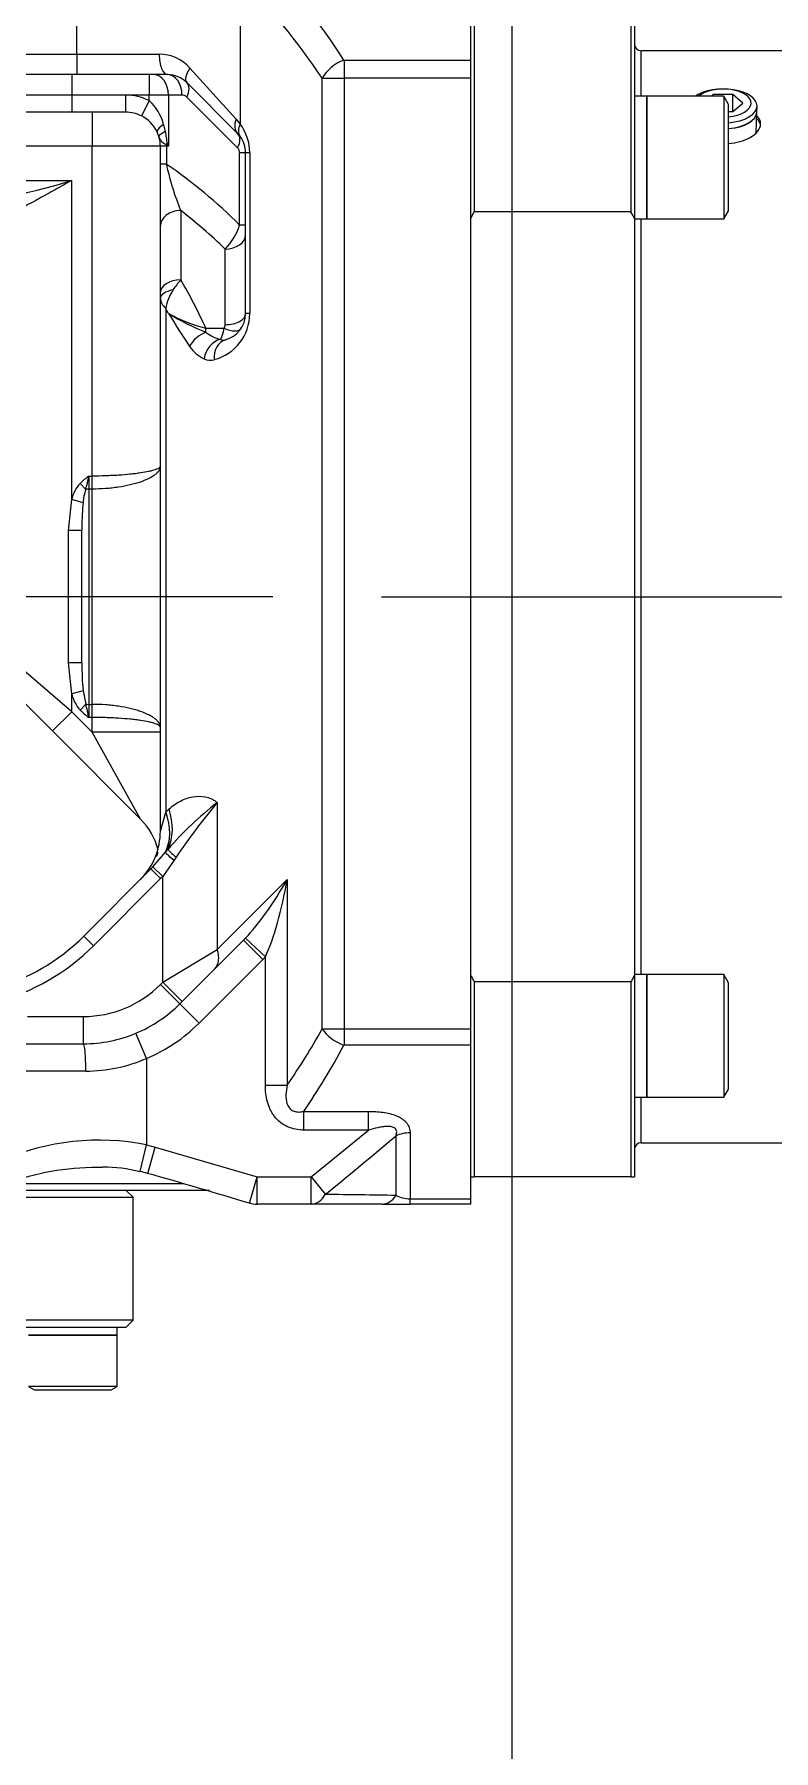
# Model space of a CAD drawing. Header units: millimetres. Extents: x 10462777 to 22643323, y 453826 to 1389191.
# Drawn here: x 11308416.8 to 11308526.9, y 583262.6 to 583518.1 of the extents above; entities that cross this region are included whole.
import ezdxf

# ---------------------------------------------------------------- set-up
doc = ezdxf.new("R2010")
doc.units = ezdxf.units.MM
doc.header["$LTSCALE"] = 200
doc.header["$MEASUREMENT"] = 0
doc.linetypes.add('CENTER2', pattern=[1.125, 0.75, -0.125, 0.125, -0.125])
doc.linetypes.add('PHANTOM', pattern=[2.5, 1.25, -0.25, 0.25, -0.25, 0.25, -0.25])
doc.layers.get('0').update_dxf_attribs({"linetype": 'CONTINUOUS'})
for name, color, linetype in [('$DDT_AUDIT_GENERATED_(276)', 7, 'CONTINUOUS'), ('2', 2, 'CONTINUOUS'), ('A290-7329-X511', 7, 'CONTINUOUS'), ('DV1_DEFAULT', 7, 'CONTINUOUS'), ('LIBRL_A6-BA-12X4', 7, 'CONTINUOUS'), ('LIBRL_A6-BA-8X35', 7, 'CONTINUOUS'), ('LIBRL_A97L-0001-', 7, 'CONTINUOUS')]:
    doc.layers.add(name, color=color, linetype=linetype)
doc.layers.add('LAYOUT', color=8, linetype='CONTINUOUS', lineweight=25)

# ---------------------------------------------------------------- blocks, each defined once
blk = doc.blocks.new('r710ic')
at = {"layer": 'LAYOUT', "color": 3}
blk.add_circle((272041.37, 104232.63), 2050.12, dxfattribs=at)
blk = doc.blocks.new('A$C7DA30AB0')
at = {"layer": '$DDT_AUDIT_GENERATED_(276)', "color": 7, "linetype": 'Continuous', "ltscale": 25.4}
for p, q in [((4797.89, 3112.35, 0), (4797.89, 3083.27, 0)), ((4821.26, 3083.27, 0), (4821.26, 3112.35, 0)), ((4821.77, 3112.35, 0), (4821.77, 3082.35, 0)), ((4851.74, 3107.27, 0), (4822.78, 3107.27, 0)), ((4822.78, 3100.51, 0), (4822.78, 3107.27, 0)), ((4797.38, 3082.35, 0), (4797.89, 3083.27, 0)), ((4821.26, 3083.27, 0), (4797.89, 3083.27, 0)), ((4821.77, 3082.35, 0), (4821.77, 2969.63, 0)), ((4822.78, 2969.75, 0), (4822.78, 3082.22, 0)), ((4821.77, 2969.63, 0), (4821.26, 2968.7, 0)), ((4821.77, 2969.63, 0), (4821.77, 2939.63, 0)), ((4797.89, 2968.7, 0), (4797.89, 2939.63, 0)), ((4797.89, 2968.7, 0), (4821.26, 2968.7, 0)), ((4821.26, 2939.63, 0), (4821.26, 2968.7, 0)), ((4822.78, 2944.71, 0), (4822.78, 2951.47, 0)), ((4822.78, 2944.71, 0), (4851.74, 2944.71, 0)), ((4797.38, 2939.63, 0), (4797.89, 2939.63, 0)), ((4821.26, 2939.63, 0), (4797.89, 2939.63, 0)), ((4821.26, 2939.63, 0), (4821.77, 2939.63, 0)), ((4539.83, 2936.58, 0), (4747.09, 2936.58, 0)), ((4747.09, 2936.58, 0), (4746.08, 2937.59, 0)), ((4747.09, 2918.29, 0), (4747.09, 2936.58, 0)), ((4747.09, 2918.29, 0), (4539.83, 2918.29, 0)), ((4746.08, 2917.27, 0), (4747.09, 2918.29, 0)), ((4543.36, 2917.27, 0), (4743.56, 2917.27, 0)), ((4744.73, 2917.27, 0), (4746.08, 2917.27, 0))]:
    blk.add_line(p, q, dxfattribs=at)
for centre, radius, start, end in [((4822.78, 3108.28, 0), 1.02, 180, 270), ((4628.61, 2976.78, 0), 220.12, 28.6585, 28.933), ((4990.54, 3075.19, 0), 220.12, 208.6585, 208.933), ((4822.78, 2943.69, 0), 1.02, 90, 180)]:
    blk.add_arc(centre, radius, start, end, dxfattribs=at)
blk.add_ellipse((4834.98, 3095.94, 0), major_axis=(5.59, 0), ratio=0.5, start_param=0, end_param=0.467624, dxfattribs=at)
blk.add_open_spline([(4835.8, 3093.45, 0), (4836.97, 3093.55, 0), (4838.09, 3093.86, 0), (4839.96, 3094.87, 0), (4840.56, 3095.64, 0), (4840.57, 3096.79, 0), (4840.38, 3097.18, 0), (4840.03, 3097.53, 0)], degree=3, knots=[0.523596, 0.523596, 0.523596, 0.523596, 0.625, 0.625, 0.75, 0.75, 0.8198649, 0.8198649, 0.8198649, 0.8198649], dxfattribs=at)
at = {"layer": 'A290-7329-X511', "color": 7, "linetype": 'Continuous', "ltscale": 25.4}
for p, q in [((4738.7, 3106.76, 0), (4738.7, 3127.81, 0)), ((4797.38, 3105.88, 0), (4797.38, 3123.26, 0)), ((4763.04, 3118.16, 0), (4763.04, 3096.35, 0)), ((4663.98, 3106.76, 0), (4738.7, 3106.76, 0)), ((4738.7, 3106.76, 0), (4738.7, 3103.71, 0)), ((4738.7, 3106.76, 0), (4750.99, 3106.76, 0)), ((4755.56, 3104.68, 0), (4762.45, 3097.1, 0)), ((4778.51, 3105.88, 0), (4797.38, 3105.88, 0)), ((4778.51, 3105.88, 0), (4778.51, 3103.17, 0)), ((4797.38, 3103.17, 0), (4797.38, 3105.88, 0)), ((4738.7, 3103.71, 0), (4663.98, 3103.71, 0)), ((4737.95, 3103.71, 0), (4737.95, 3100.66, 0)), ((4752.22, 3103.71, 0), (4738.7, 3103.71, 0)), ((4749.47, 3103.71, 0), (4749.47, 3100.66, 0)), ((4762.67, 3094.94, 0), (4755.09, 3102.52, 0)), ((4775.26, 3103.17, 0), (4778.51, 3103.17, 0)), ((4775.26, 2961.64, 0), (4775.26, 3103.17, 0)), ((4778.51, 3103.17, 0), (4778.51, 2961.64, 0)), ((4797.38, 3103.17, 0), (4778.51, 3103.17, 0)), ((4797.38, 2961.64, 0), (4797.38, 3103.17, 0)), ((4737.95, 3100.66, 0), (4719.69, 3100.66, 0)), ((4737.95, 3100.66, 0), (4737.95, 3098.12, 0)), ((4745.97, 3100.66, 0), (4737.95, 3100.66, 0)), ((4745.97, 3100.66, 0), (4745.97, 3098.12, 0)), ((4749.47, 3100.66, 0), (4745.97, 3100.66, 0)), ((4749.47, 3099.83, 0), (4748.33, 3097.57, 0)), ((4752.35, 3100.66, 0), (4749.47, 3100.66, 0)), ((4749.47, 3099.83, 0), (4749.47, 3100.66, 0)), ((4752.35, 3100.66, 0), (4752.35, 3093.04, 0)), ((4754.37, 3100.66, 0), (4752.35, 3100.66, 0)), ((4762.67, 3092.79, 0), (4755.09, 3100.37, 0)), ((4737.95, 3098.12, 0), (4720.83, 3098.12, 0)), ((4745.97, 3098.12, 0), (4737.95, 3098.12, 0)), ((4741, 3098.12, 0), (4741, 3093.04, 0)), ((4762.45, 3097.1, 0), (4763.04, 3096.35, 0)), ((4750.94, 3094.5, 0), (4750.69, 3095.18, 0)), ((4751.64, 3096.24, 0), (4751.88, 3095.23, 0)), ((4763.04, 3094.51, 0), (4762.67, 3094.94, 0)), ((4741, 3093.04, 0), (4707.81, 3093.04, 0)), ((4741, 3043.95, 0), (4741, 3093.04, 0)), ((4751.16, 3093.04, 0), (4741, 3093.04, 0)), ((4751.16, 3090.39, 0), (4751.16, 3093.04, 0)), ((4752.05, 3093.04, 0), (4751.16, 3093.04, 0)), ((4752.05, 3093.04, 0), (4752.05, 3090.39, 0)), ((4752.35, 3093.04, 0), (4752.05, 3093.04, 0)), ((4763.86, 3092.07, 0), (4762.96, 3092.07, 0)), ((4762.96, 3081.3, 0), (4762.96, 3092.07, 0)), ((4764.47, 3092.07, 0), (4763.86, 3092.07, 0)), ((4763.86, 3068.15, 0), (4763.86, 3092.07, 0)), ((4764.47, 3092.07, 0), (4764.47, 3068.15, 0)), ((4751.16, 3081.11, 0), (4751.16, 3090.39, 0)), ((4752.05, 3090.39, 0), (4751.16, 3090.39, 0)), ((4694.95, 3087.96, 0), (4737.95, 3087.96, 0)), ((4737.95, 3040.45, 0), (4737.95, 3087.96, 0)), ((4754.2, 3083.47, 0), (4754.2, 3073.14, 0)), ((4763.86, 3081.3, 0), (4762.96, 3081.3, 0)), ((4751.16, 3071.21, 0), (4751.16, 3081.11, 0)), ((4760.81, 3066.49, 0), (4760.81, 3077.74, 0)), ((4751.16, 3070.36, 0), (4751.16, 3071.21, 0)), ((4751.16, 2991.08, 0), (4751.16, 3070.36, 0)), ((4751.97, 3068.87, 0), (4751.97, 2993.94, 0)), ((4757.93, 3065.35, 0), (4757.93, 3065.96, 0)), ((4757.93, 3065.96, 0), (4760.65, 3065.96, 0)), ((4764.47, 3068.15, 0), (4763.86, 3068.15, 0)), ((4740.49, 3043.95, 0), (4741, 3043.95, 0)), ((4740.49, 3043.95, 0), (4740.49, 3042.01, 0)), ((4741, 3042.01, 0), (4741, 3043.95, 0)), ((4737.47, 3035.84, 0), (4737.95, 3040.45, 0)), ((4739.64, 3039.97, 0), (4737.95, 3040.45, 0)), ((4740.06, 3041.97, 0), (4739.21, 3042.85, 0)), ((4741, 3042.01, 0), (4740.49, 3042.01, 0)), ((4740.49, 3042.01, 0), (4740.49, 3009.96, 0)), ((4741, 3009.96, 0), (4741, 3042.01, 0)), ((4739.47, 3035.84, 0), (4737.47, 3035.84, 0)), ((4737.47, 3016.14, 0), (4737.47, 3035.84, 0)), ((4739.47, 3016.14, 0), (4739.47, 3035.84, 0)), ((4737.95, 3008.87, 0), (4708.99, 3033.77, 0)), ((4735.07, 3006, 0), (4710.18, 3030.89, 0)), ((4737.95, 3011.52, 0), (4737.47, 3016.14, 0)), ((4739.47, 3016.14, 0), (4737.47, 3016.14, 0)), ((4739.64, 3012, 0), (4737.95, 3011.52, 0)), ((4737.95, 3008.87, 0), (4737.95, 3011.52, 0)), ((4740.06, 3010.01, 0), (4739.21, 3009.12, 0)), ((4739.64, 3012, 0), (4740.06, 3010.01, 0)), ((4740.49, 3009.96, 0), (4741, 3009.96, 0)), ((4740.49, 3009.96, 0), (4740.49, 3008.02, 0)), ((4741, 3008.02, 0), (4741, 3009.96, 0)), ((4735.07, 3006, 0), (4737.95, 3008.87, 0)), ((4737.95, 3008.87, 0), (4741, 3005.83, 0)), ((4741, 3008.02, 0), (4740.49, 3008.02, 0)), ((4741, 3005.83, 0), (4741, 3008.02, 0)), ((4748.18, 2992.89, 0), (4735.07, 3006, 0)), ((4751.16, 3005.83, 0), (4741, 3005.83, 0)), ((4748.18, 2992.89, 0), (4741, 3005.83, 0)), ((4759.62, 2995.34, 0), (4759.62, 2973.46, 0)), ((4751.16, 2991.08, 0), (4751.97, 2993.94, 0)), ((4751.97, 2993.94, 0), (4752.45, 2994.39, 0)), ((4751.97, 2993.94, 0), (4751.97, 2993.94, 0)), ((4750.04, 2985.76, 0), (4751.91, 2987.94, 0)), ((4751.91, 2987.94, 0), (4751.92, 2987.95, 0)), ((4751.92, 2987.95, 0), (4752.3, 2988.42, 0)), ((4753.5, 2987.22, 0), (4753.19, 2986.75, 0)), ((4739.76, 2975.48, 0), (4749.76, 2985.48, 0)), ((4749.76, 2985.48, 0), (4750.04, 2985.76, 0)), ((4751.2, 2984.04, 0), (4749.76, 2985.48, 0)), ((4751.51, 2984.36, 0), (4750.04, 2985.76, 0)), ((4751.51, 2984.36, 0), (4751.2, 2984.04, 0)), ((4753.19, 2986.75, 0), (4751.51, 2984.36, 0)), ((4751.51, 2968.59, 0), (4751.51, 2984.36, 0)), ((4753.19, 2986.75, 0), (4753.19, 2986.75, 0)), ((4751.2, 2984.04, 0), (4741.2, 2974.04, 0)), ((4759.62, 2973.46, 0), (4770.04, 2983.88, 0)), ((4770.04, 2983.88, 0), (4770.04, 2953.27, 0)), ((4741.2, 2974.04, 0), (4739.76, 2975.48, 0)), ((4754.06, 2965.39, 0), (4763.55, 2974.88, 0)), ((4766.42, 2972, 0), (4763.55, 2974.88, 0)), ((4766.8, 2972.39, 0), (4763.84, 2975.17, 0)), ((4751.51, 2968.59, 0), (4759.62, 2973.46, 0)), ((4766.42, 2972, 0), (4756.93, 2962.52, 0)), ((4766.8, 2953.27, 0), (4766.8, 2972.39, 0)), ((4751.19, 2968.26, 0), (4751.51, 2968.59, 0)), ((4754.06, 2965.39, 0), (4751.19, 2968.26, 0)), ((4754.38, 2965.71, 0), (4751.51, 2968.59, 0)), ((4754.06, 2965.39, 0), (4756.93, 2962.52, 0)), ((4731.39, 2963.5, 0), (4739.69, 2963.5, 0)), ((4739.69, 2959.44, 0), (4739.69, 2963.5, 0)), ((4775.26, 2961.64, 0), (4778.51, 2961.64, 0)), ((4778.51, 2961.64, 0), (4778.51, 2959.21, 0)), ((4778.51, 2961.64, 0), (4797.38, 2961.64, 0)), ((4797.38, 2959.21, 0), (4797.38, 2961.64, 0)), ((4717.61, 2959.44, 0), (4739.69, 2959.44, 0)), ((4749.09, 2957.26, 0), (4747.52, 2961.01, 0)), ((4797.38, 2959.21, 0), (4778.51, 2959.21, 0)), ((4797.38, 2936.37, 0), (4797.38, 2959.21, 0)), ((4749.09, 2957.26, 0), (4749.09, 2944.39, 0)), ((4740.05, 2955.37, 0), (4713.52, 2955.37, 0)), ((4766.8, 2953.27, 0), (4770.04, 2953.27, 0)), ((4772.52, 2946.59, 0), (4772.52, 2949.38, 0)), ((4772.52, 2949.38, 0), (4782.18, 2949.38, 0)), ((4782.18, 2946.59, 0), (4782.18, 2949.38, 0)), ((4782.18, 2946.59, 0), (4772.52, 2946.59, 0)), ((4773.64, 2939.63, 0), (4782.18, 2946.59, 0)), ((4788.35, 2946.18, 0), (4788.35, 2936.37, 0)), ((4748.16, 2940.43, 0), (4749.09, 2944.39, 0)), ((4749.09, 2944.39, 0), (4750.38, 2944.05, 0)), ((4749.27, 2940.15, 0), (4750.38, 2944.05, 0)), ((4750.38, 2944.05, 0), (4765.58, 2939.63, 0)), ((4786.26, 2936.86, 0), (4786.26, 2945.76, 0)), ((4728.3, 2938.65, 0), (4754.59, 2938.65, 0)), ((4764.43, 2935.73, 0), (4765.58, 2939.63, 0)), ((4765.58, 2935.56, 0), (4765.58, 2939.63, 0)), ((4765.58, 2939.63, 0), (4773.64, 2939.63, 0)), ((4773.64, 2935.56, 0), (4773.64, 2939.63, 0)), ((4773.64, 2939.63, 0), (4775.73, 2937.01, 0)), ((4758.49, 2937.59, 0), (4725.31, 2937.59, 0)), ((4788.35, 2935.56, 0), (4788.35, 2936.37, 0)), ((4788.35, 2936.37, 0), (4797.38, 2936.37, 0)), ((4797.38, 2935.56, 0), (4797.38, 2936.37, 0)), ((4773.64, 2935.56, 0), (4765.58, 2935.56, 0)), ((4784.17, 2935.56, 0), (4773.64, 2935.56, 0)), ((4784.17, 2935.56, 0), (4788.35, 2935.56, 0)), ((4797.38, 2935.56, 0), (4788.35, 2935.56, 0))]:
    blk.add_line(p, q, dxfattribs=at)
for centre, radius, start, end in [((4750.94, 3100.59, 0), 6.17, 41.489, 89.5197), ((4752.22, 3099.65, 0), 4.06, 45, 90), ((4745.99, 3092.92, 0), 7.74, 63.2392, 90.0905), ((4744.8, 3094.56, 0), 7.05, 13.7711, 48.4071), ((4754.37, 3099.65, 0), 1.02, 45, 90), ((4745.99, 3092.9, 0), 5.22, 63.3848, 90.1872), ((4746.07, 3092.98, 0), 5.11, 25.3759, 63.7505), ((4752.45, 3094.83, 0), 1.54, 192.4449, 254.7782), ((4746.08, 3093.04, 0), 5.08, 0, 16.6477), ((4757.36, 3092.07, 0), 7.11, 0, 36.9665), ((4759.79, 3092.07, 0), 4.06, 0, 36.9665), ((4737.81, 3078.69, 0), 20.42, 44.6378, 45.8385), ((4731.74, 3084.7, 0), 22.23, 22.0529, 23.3158), ((4761.95, 3092.07, 0), 1.02, 0, 45), ((4788.57, 3097.97, 0), 37.3, 191.7117, 202.8686), ((4707.64, 3025.99, 0), 78.23, 44.9973, 55.4152), ((4709.96, 3177.44, 0), 93.76, 273.8494, 287.3697), ((4753.96, 3084.32, 0), 9.5, 316.1728, 341.4973), ((4758.86, 3067.85, 0), 6.96, 146.7464, 171.5392), ((4762.6, 3065.33, 0), 11.47, 137.0843, 146.517), ((4770.51, 3097.14, 0), 34.18, 237.9943, 248.4107), ((4858.48, 3132, 0), 123.82, 211.041, 213.7241), ((4763.19, 3087.37, 0), 22.05, 240.663, 256.1883), ((4757.36, 3068.15, 0), 7.11, 284.8751, 0), ((4759.86, 3066.49, 0), 0.948, 326.2031, 359.9191), ((4759.79, 3068.15, 0), 4.06, 284.8751, 0), ((4760.57, 3065.21, 0), 1.02, 243.2987, 285.0305), ((4758.61, 3063.43, 0), 2.23, 245.3391, 284.8564), ((4752.55, 3028.7, 0), 19.45, 128.3509, 133.3341), ((4672.4, 3057.52, 0), 69.43, 347.0527, 348.73), ((4743.06, 3039.29, 0), 5.24, 137.2869, 167.2658), ((4747.09, 3039.44, 0), 7.47, 160.2568, 175.9231), ((4779.75, 3036.26, 0), 40.28, 177.1327, 180.6023), ((4779.75, 3036.26, 0), 40.28, 174.71, 177.1327), ((4779.75, 3015.71, 0), 40.28, 179.3976, 185.29), ((4743.15, 3012.73, 0), 5.34, 193.0272, 222.4201), ((4672.4, 2994.45, 0), 69.43, 11.27, 12.9473), ((4752.55, 3023.27, 0), 19.45, 226.6659, 231.6491), ((4793.38, 2952.28, 0), 54.71, 128.0961, 138.6615), ((4839.01, 2929.02, 0), 103.44, 140.1249, 145.7591), ((4741, 2985.71, 0), 10.16, 14.5535, 45), ((4741, 2991.08, 0), 10.16, 315, 0), ((4737.45, 2991.04, 0), 13.71, 344.2437, 347.2626), ((4718.21, 2997.03, 0), 30.48, 285.1002, 315), ((4718.21, 2997.03, 0), 32.51, 285.1002, 315), ((4739.69, 2979.76, 0), 16.26, 270, 315), ((4739.69, 2979.76, 0), 20.32, 292.6588, 315), ((4739.69, 2979.76, 0), 24.38, 292.6588, 315), ((4739.69, 2979.76, 0), 20.32, 270, 292.6588), ((4740.04, 2978.03, 0), 22.66, 270.0228, 293.5175), ((4742.02, 2908.89, 0), 36.2, 78.7449, 113.5469), ((4433.65, 3359.39, 0), 543.53, 309.0033, 310.4464), ((4741.69, 2901.99, 0), 39.03, 89.9257, 110.0778), ((4741.69, 2901.99, 0), 39.03, 88.7398, 89.9257), ((4742.98, 2920.89, 0), 20.16, 75.1159, 91.1809), ((4747.21, 2934.83, 0), 5.67, 68.8832, 80.3643), ((4589.96, 2369.41, 0), 592.54, 72.87781, 74.40427), ((4765.58, 2939.63, 0), 4.06, 253.4618, 270), ((4687.58, -3549, 0), 6486.61, 89.128313, 89.221323), ((4788.34, 2941.01, 0), 4.64, 243.3114, 270.095)]:
    blk.add_arc(centre, radius, start, end, dxfattribs=at)
for centre, major_axis, ratio, start_param, end_param in [((4713.43, 3025.99, 0), (0, 119.89), 0.72801, 5.441729, 5.632667), ((4710.18, 3025.99, 0), (0, 115.82), 0.753554, 5.441729, 5.632667), ((4752.22, 3106.76, 0), (0, 3.05), 0.403188, 1.570796, 3.141593), ((4757.25, 3104.68, 0), (2.16, 2.16), 0.425022, 1.972686, 3.141593), ((4778.51, 3103.17, 0), (-3.37, -2.27), 0.595513, 4.330967, 5.436429), ((4750.19, 3100.66, 0), (0, 3.05), 0.707107, 4.712389, 6.283185), ((4752.22, 3100.66, 0), (0, 3.05), 0.707107, 4.712389, 6.283185), ((4752.93, 3100.37, 0), (2.16, 2.16), 0.57735, 5.235988, 6.283185), ((4764.82, 3097.1, 0), (2.16, 2.16), 0.660167, 2.154286, 3.141593), ((4752.99, 3096.24, 0), (2.31, 1.07), 0.255601, 2.075688, 3.141593), ((4753.38, 3095.23, 0), (2.43, 0.73), 0.205493, 2.172895, 3.141593), ((4760.51, 3092.79, 0), (2.16, 2.16), 0.57735, 5.235988, 6.283185), ((4765.48, 3096.35, 0), (2.44, 1.83), 0.623749, 2.262823, 3.141593), ((4753.84, 3093.49, 0), (-2.08, -1.46), 0.450571, 5.284191, 5.371287), ((4748.46, 3093.04, 0), (0, 5.08), 0.707107, 4.712389, 4.771753), ((4754.2, 3081.11, 0), (3.05, 0), 0.775044, 1.570796, 3.141593), ((4704.77, 3025.99, 0), (78.23, 0), 0.948052, 0.772278, 0.886785), ((4760.81, 3079.87, 0), (3.05, 0), 0.697769, 4.712389, 6.283185), ((4754.2, 3071.21, 0), (-3.05, 0), 0.635804, 4.712389, 6.283185), ((4754.2, 3070.36, 0), (-3.05, 0), 0.46224, 5.105034, 6.283185), ((4713.43, 3025.99, 0), (0, 74.17), 0.712263, 5.281592, 5.401439), ((4710.18, 3025.99, 0), (0, 70.1), 0.753554, 5.357703, 5.370608), ((4759.79, 3068.15, 0), (0, -4.06), 0.25, 0.322783, 1.001593), ((4760.65, 3067.6, 0), (2.57, -1.64), 0.474441, 5.007116, 6.283185), ((4760.81, 3068.15, 0), (-3.05, 0), 0.546053, 1.570796, 3.141593), ((4757.93, 3063.25, 0), (-2.48, -1.77), 0.611106, 4.300305, 5.419409), ((4760.11, 3061.41, 0), (-1.24, -2.79), 0.771581, 3.663634, 5.042351), ((4761.81, 3068.15, 0), (-5.36, 0), 0.758311, 0.759346, 1.248013), ((4761.62, 3061.28, 0), (0.78, -2.95), 0.788624, 3.141593, 4.505905), ((4759.38, 3068.15, 0), (0, -7.11), 0.753554, 5.471735, 5.960402), ((4740.49, 3041.53, 0), (-1.02, 0), 0.477966, 4.712389, 5.145434), ((4740.49, 3010.45, 0), (-1.02, 0), 0.477966, 1.137752, 1.570796), ((4743.85, 2993.94, 0), (7.18, -7.18), 0.684962, 0.211501, 0.970235), ((4743.86, 2993.94, 0), (7.18, -7.19), 0.684622, 0.21251, 0.971353), ((4744.34, 2994.39, 0), (6.71, -7.63), 0.705678, 0.286611, 1.014814), ((4753.52, 2986.75, 0), (-1.61, 1.24), 0.101445, 0.154355, 1.43953), ((4753.53, 2986.75, 0), (-1.61, 1.24), 0.101723, 0.155158, 1.439294), ((4753.89, 2987.22, 0), (-1.59, 1.26), 0.122747, 0.203227, 1.416798), ((4766.8, 2983.88, 0), (-6.53, -10.8), 0.222058, 0.779247, 1.704271), ((4766.8, 2983.88, 0), (2.57, 14.37), 0.21907, 3.826548, 4.751573), ((4760.67, 2977.75, 0), (6.43, 6.43), 0.446723, 4.712389, 4.758066), ((4756.38, 2973.46, 0), (2.87, -2.87), 0.684276, 0, 0.970702), ((4760.67, 2977.75, 0), (8.4, 8.4), 0.684276, 4.712389, 4.758066), ((4710.18, 3025.99, 0), (0, -107.7), 0.753554, 0.829507, 0.930446), ((4778.51, 2961.64, 0), (-3.54, 1.99), 0.544804, 0.800456, 1.867646), ((4739.69, 2955.37, 0), (0, -4.06), 0.088902, 1.570796, 3.141593), ((4713.43, 3025.99, 0), (0, -111.76), 0.726152, 0.815503, 0.930446), ((4788.35, 2943.27, 0), (-4.06, 0), 0.714125, 4.712389, 5.252808), ((4773.64, 2939.63, 0), (0, 4.06), 0.671769, 3.141593, 4.014005), ((4784.17, 2939.63, 0), (0, 4.06), 0.701964, 3.141593, 3.964223)]:
    blk.add_ellipse(centre, major_axis=major_axis, ratio=ratio, start_param=start_param, end_param=end_param, dxfattribs=at)
for points, knots in [([(4751.88, 3095.23, 0), (4751.93, 3094.94, 0), (4751.97, 3094.65, 0), (4752.04, 3094.21, 0), (4752.06, 3094.07, 0), (4752.09, 3093.85, 0), (4752.1, 3093.78, 0), (4752.12, 3093.67, 0), (4752.12, 3093.64, 0), (4752.14, 3093.56, 0), (4752.14, 3093.53, 0), (4752.16, 3093.49, 0)], [0, 0, 0, 0, 0.5, 0.5, 0.75, 0.75, 0.875, 0.875, 0.9375, 0.9375, 1, 1, 1, 1]), ([(4737.95, 3087.96, 0), (4737.74, 3087.85, 0), (4737.54, 3087.73, 0), (4737.13, 3087.5, 0), (4736.92, 3087.38, 0), (4736.31, 3087.04, 0), (4735.9, 3086.81, 0), (4734.68, 3086.12, 0), (4733.87, 3085.67, 0), (4732.25, 3084.78, 0), (4731.43, 3084.35, 0), (4730.21, 3083.71, 0), (4729.81, 3083.5, 0), (4729, 3083.1, 0), (4728.59, 3082.9, 0), (4727.39, 3082.32, 0), (4726.59, 3081.95, 0), (4725.01, 3081.28, 0), (4724.22, 3080.98, 0), (4723.05, 3080.59, 0), (4722.65, 3080.46, 0), (4721.88, 3080.25, 0), (4721.5, 3080.16, 0), (4720.37, 3079.93, 0), (4719.64, 3079.83, 0), (4718.92, 3079.83, 0)], [0, 0, 0, 0, 0.03125, 0.03125, 0.0625, 0.0625, 0.125, 0.125, 0.25, 0.25, 0.375, 0.375, 0.4375, 0.4375, 0.5, 0.5, 0.625, 0.625, 0.75, 0.75, 0.8125, 0.8125, 0.875, 0.875, 1, 1, 1, 1]), ([(4751.16, 3070.36, 0), (4751.16, 3070.25, 0), (4751.18, 3070.14, 0), (4751.25, 3069.9, 0), (4751.3, 3069.78, 0), (4751.51, 3069.4, 0), (4751.72, 3069.13, 0), (4751.97, 3068.87, 0)], [0, 0, 0, 0, 0.25, 0.25, 0.5, 0.5, 1, 1, 1, 1]), ([(4751.16, 3045.44, 0), (4751.16, 3045.42, 0), (4751.15, 3045.4, 0), (4751.14, 3045.35, 0), (4751.12, 3045.33, 0), (4751.08, 3045.26, 0), (4751.03, 3045.21, 0), (4750.9, 3045.12, 0), (4750.82, 3045.07, 0), (4750.62, 3044.98, 0), (4750.4, 3044.89, 0), (4750.12, 3044.8, 0), (4749.81, 3044.72, 0), (4749.64, 3044.67, 0), (4749.08, 3044.55, 0), (4748.66, 3044.48, 0), (4747.96, 3044.37, 0), (4747.72, 3044.34, 0), (4747.2, 3044.27, 0), (4746.93, 3044.24, 0), (4746.1, 3044.16, 0), (4745.52, 3044.11, 0), (4744.59, 3044.05, 0), (4744.28, 3044.04, 0), (4743.64, 3044.01, 0), (4743.31, 3043.99, 0), (4742.33, 3043.96, 0), (4741.67, 3043.95, 0), (4741, 3043.95, 0)], [0, 0, 0, 0, 0.03125, 0.03125, 0.0625, 0.0625, 0.125, 0.125, 0.1875, 0.1875, 0.25, 0.3125, 0.3125, 0.375, 0.375, 0.5, 0.5, 0.5625, 0.5625, 0.625, 0.625, 0.75, 0.75, 0.8125, 0.8125, 0.875, 0.875, 1, 1, 1, 1]), ([(4751.16, 3045.44, 0), (4751.16, 3045.39, 0), (4751.15, 3045.34, 0), (4751.14, 3045.23, 0), (4751.12, 3045.18, 0), (4751.08, 3045.02, 0), (4751.03, 3044.91, 0), (4750.9, 3044.7, 0), (4750.82, 3044.59, 0), (4750.62, 3044.38, 0), (4750.4, 3044.18, 0), (4750.12, 3043.98, 0), (4749.81, 3043.78, 0), (4749.64, 3043.68, 0), (4749.08, 3043.4, 0), (4748.66, 3043.23, 0), (4747.96, 3042.98, 0), (4747.72, 3042.91, 0), (4747.2, 3042.76, 0), (4746.93, 3042.69, 0), (4746.1, 3042.49, 0), (4745.52, 3042.38, 0), (4744.59, 3042.24, 0), (4744.27, 3042.2, 0), (4743.63, 3042.13, 0), (4743.31, 3042.11, 0), (4742.33, 3042.04, 0), (4741.67, 3042.01, 0), (4741, 3042.01, 0)], [0, 0, 0, 0, 0.03125, 0.03125, 0.0625, 0.0625, 0.125, 0.125, 0.1875, 0.1875, 0.25, 0.3125, 0.3125, 0.375, 0.375, 0.5, 0.5, 0.5625, 0.5625, 0.625, 0.625, 0.75, 0.75, 0.8125, 0.8125, 0.875, 0.875, 1, 1, 1, 1]), ([(4751.16, 3006.53, 0), (4751.16, 3006.58, 0), (4751.15, 3006.64, 0), (4751.14, 3006.74, 0), (4751.12, 3006.8, 0), (4751.08, 3006.96, 0), (4751.03, 3007.06, 0), (4750.9, 3007.27, 0), (4750.82, 3007.38, 0), (4750.62, 3007.59, 0), (4750.4, 3007.8, 0), (4750.12, 3008, 0), (4749.81, 3008.19, 0), (4749.64, 3008.29, 0), (4749.08, 3008.57, 0), (4748.66, 3008.75, 0), (4747.96, 3008.99, 0), (4747.72, 3009.07, 0), (4747.2, 3009.22, 0), (4746.93, 3009.29, 0), (4746.1, 3009.48, 0), (4745.52, 3009.59, 0), (4744.59, 3009.73, 0), (4744.27, 3009.77, 0), (4743.63, 3009.84, 0), (4743.31, 3009.87, 0), (4742.33, 3009.94, 0), (4741.67, 3009.96, 0), (4741, 3009.96, 0)], [0, 0, 0, 0, 0.03125, 0.03125, 0.0625, 0.0625, 0.125, 0.125, 0.1875, 0.1875, 0.25, 0.3125, 0.3125, 0.375, 0.375, 0.5, 0.5, 0.5625, 0.5625, 0.625, 0.625, 0.75, 0.75, 0.8125, 0.8125, 0.875, 0.875, 1, 1, 1, 1]), ([(4751.16, 3006.53, 0), (4751.16, 3006.55, 0), (4751.15, 3006.58, 0), (4751.14, 3006.62, 0), (4751.12, 3006.65, 0), (4751.08, 3006.72, 0), (4751.03, 3006.76, 0), (4750.9, 3006.86, 0), (4750.82, 3006.9, 0), (4750.62, 3007, 0), (4750.4, 3007.09, 0), (4750.12, 3007.17, 0), (4749.81, 3007.26, 0), (4749.64, 3007.3, 0), (4749.08, 3007.42, 0), (4748.66, 3007.5, 0), (4747.96, 3007.6, 0), (4747.72, 3007.64, 0), (4747.2, 3007.7, 0), (4746.93, 3007.73, 0), (4746.1, 3007.81, 0), (4745.52, 3007.86, 0), (4744.59, 3007.92, 0), (4744.28, 3007.94, 0), (4743.64, 3007.97, 0), (4743.31, 3007.98, 0), (4742.33, 3008.01, 0), (4741.67, 3008.02, 0), (4741, 3008.02, 0)], [0, 0, 0, 0, 0.03125, 0.03125, 0.0625, 0.0625, 0.125, 0.125, 0.1875, 0.1875, 0.25, 0.3125, 0.3125, 0.375, 0.375, 0.5, 0.5, 0.5625, 0.5625, 0.625, 0.625, 0.75, 0.75, 0.8125, 0.8125, 0.875, 0.875, 1, 1, 1, 1]), ([(4752.45, 2994.39, 0), (4753, 2994.88, 0), (4753.57, 2995.27, 0), (4754.46, 2995.73, 0), (4754.76, 2995.86, 0), (4755.36, 2996.07, 0), (4755.67, 2996.15, 0), (4756.6, 2996.32, 0), (4757.21, 2996.32, 0), (4758.14, 2996.13, 0), (4758.45, 2996.04, 0), (4758.9, 2995.83, 0), (4759.05, 2995.75, 0), (4759.27, 2995.61, 0), (4759.34, 2995.56, 0), (4759.48, 2995.45, 0), (4759.56, 2995.4, 0), (4759.62, 2995.34, 0)], [0, 0, 0, 0, 0.25, 0.25, 0.375, 0.375, 0.5, 0.5, 0.75, 0.75, 0.875, 0.875, 0.9375, 0.9375, 0.96875, 0.96875, 1, 1, 1, 1]), ([(4772.52, 2946.59, 0), (4772.1, 2946.59, 0), (4771.69, 2946.63, 0), (4770.88, 2946.79, 0), (4770.48, 2946.91, 0), (4769.73, 2947.25, 0), (4769.38, 2947.46, 0), (4768.72, 2947.98, 0), (4768.43, 2948.27, 0), (4768.05, 2948.76, 0), (4767.93, 2948.93, 0), (4767.72, 2949.29, 0), (4767.62, 2949.47, 0), (4767.35, 2950.03, 0), (4767.21, 2950.41, 0), (4767, 2951.21, 0), (4766.92, 2951.62, 0), (4766.82, 2952.44, 0), (4766.8, 2952.85, 0), (4766.8, 2953.27, 0)], [0, 0, 0, 0, 0.125, 0.125, 0.25, 0.25, 0.375, 0.375, 0.5, 0.5, 0.5625, 0.5625, 0.625, 0.625, 0.75, 0.75, 0.875, 0.875, 1, 1, 1, 1]), ([(4770.04, 2953.27, 0), (4769.95, 2952.8, 0), (4769.88, 2952.33, 0), (4769.86, 2951.62, 0), (4769.87, 2951.37, 0), (4769.93, 2950.89, 0), (4769.98, 2950.66, 0), (4770.11, 2950.32, 0), (4770.17, 2950.2, 0), (4770.29, 2949.99, 0), (4770.37, 2949.89, 0), (4770.54, 2949.71, 0), (4770.63, 2949.63, 0), (4770.84, 2949.5, 0), (4770.95, 2949.44, 0), (4771.18, 2949.36, 0), (4771.31, 2949.33, 0), (4771.55, 2949.29, 0), (4771.67, 2949.28, 0), (4772.04, 2949.28, 0), (4772.28, 2949.32, 0), (4772.52, 2949.38, 0)], [0, 0, 0, 0, 0.25, 0.25, 0.375, 0.375, 0.5, 0.5, 0.5625, 0.5625, 0.625, 0.625, 0.6875, 0.6875, 0.75, 0.75, 0.8125, 0.8125, 0.875, 0.875, 1, 1, 1, 1]), ([(4782.18, 2949.38, 0), (4782.9, 2949.38, 0), (4783.61, 2949.34, 0), (4784.67, 2949.19, 0), (4785.02, 2949.12, 0), (4785.69, 2948.95, 0), (4786.02, 2948.84, 0), (4786.48, 2948.65, 0), (4786.64, 2948.58, 0), (4786.92, 2948.42, 0), (4787.06, 2948.34, 0), (4787.32, 2948.16, 0), (4787.44, 2948.06, 0), (4787.66, 2947.86, 0), (4787.86, 2947.64, 0), (4788.01, 2947.41, 0), (4788.14, 2947.17, 0), (4788.19, 2947.05, 0), (4788.31, 2946.68, 0), (4788.35, 2946.43, 0), (4788.35, 2946.18, 0)], [0, 0, 0, 0, 0.25, 0.25, 0.375, 0.375, 0.5, 0.5, 0.5625, 0.5625, 0.625, 0.625, 0.6875, 0.6875, 0.75, 0.8125, 0.8125, 0.875, 0.875, 1, 1, 1, 1]), ([(4786.26, 2945.76, 0), (4786.29, 2945.86, 0), (4786.32, 2945.95, 0), (4786.35, 2946.13, 0), (4786.36, 2946.23, 0), (4786.35, 2946.41, 0), (4786.33, 2946.5, 0), (4786.26, 2946.67, 0), (4786.21, 2946.75, 0), (4786, 2946.95, 0), (4785.8, 2947.04, 0), (4785.47, 2947.11, 0), (4785.36, 2947.12, 0), (4785.13, 2947.14, 0), (4785.02, 2947.14, 0), (4784.68, 2947.13, 0), (4784.45, 2947.11, 0), (4783.99, 2947.04, 0), (4783.76, 2947, 0), (4783.08, 2946.85, 0), (4782.63, 2946.73, 0), (4782.18, 2946.59, 0)], [0, 0, 0, 0, 0.0625, 0.0625, 0.125, 0.125, 0.1875, 0.1875, 0.25, 0.25, 0.375, 0.375, 0.4375, 0.4375, 0.5, 0.5, 0.625, 0.625, 0.75, 0.75, 1, 1, 1, 1])]:
    blk.add_open_spline(points, degree=3, knots=knots, dxfattribs=at)
at = {"layer": 'DV1_DEFAULT', "color": 1, "linetype": 'CENTER2', "ltscale": 7}
for p, q in [((5992.89, 3025.99, 0), (0, 3025.99, 0)), ((59.09, 3025.99, 0), (6051.98, 3025.99, 0))]:
    blk.add_line(p, q, dxfattribs=at)
at = {"layer": 'LAYOUT', "color": 6, "linetype": 'PHANTOM'}
blk.add_circle((3030.45, 3025.99, 0), 2693.02, dxfattribs=at)
at = {"layer": 'LIBRL_A6-BA-12X4', "color": 7, "linetype": 'Continuous', "ltscale": 25.4}
for p, q in [((4835.08, 3100.51, 0), (4823.6, 3100.51, 0)), ((4823.6, 3100.51, 0), (4823.6, 3082.22, 0)), ((4835.79, 3099.28, 0), (4835.08, 3100.51, 0)), ((4835.08, 3100.51, 0), (4835.08, 3082.22, 0)), ((4835.79, 3083.45, 0), (4835.79, 3099.28, 0)), ((4823.6, 3082.22, 0), (4835.08, 3082.22, 0)), ((4835.08, 3082.22, 0), (4835.79, 3083.45, 0)), ((4835.08, 2969.75, 0), (4823.6, 2969.75, 0)), ((4823.6, 2969.75, 0), (4823.6, 2951.47, 0)), ((4835.79, 2968.52, 0), (4835.08, 2969.75, 0)), ((4835.08, 2969.75, 0), (4835.08, 2951.47, 0)), ((4835.79, 2952.7, 0), (4835.79, 2968.52, 0)), ((4823.6, 2951.47, 0), (4835.08, 2951.47, 0)), ((4835.08, 2951.47, 0), (4835.79, 2952.7, 0))]:
    blk.add_line(p, q, dxfattribs=at)
at = {"layer": 'LIBRL_A6-BA-8X35', "color": 7, "linetype": 'Continuous', "ltscale": 25.4}
for p, q in [((4744.73, 2916.06, 0), (4731.52, 2916.06, 0)), ((4744.73, 2908.44, 0), (4744.73, 2916.06, 0)), ((4744.73, 2908.44, 0), (4731.52, 2908.44, 0)), ((4731.52, 2908.44, 0), (4732.4, 2907.93, 0)), ((4732.4, 2907.93, 0), (4743.85, 2907.93, 0)), ((4743.85, 2907.93, 0), (4744.73, 2908.44, 0))]:
    blk.add_line(p, q, dxfattribs=at)
at = {"layer": 'LIBRL_A97L-0001-', "color": 7, "linetype": 'Continuous', "ltscale": 25.4}
for p, q in [((4823.6, 3100.51, 0), (4821.77, 3100.51, 0)), ((4823.6, 3082.22, 0), (4823.6, 3100.51, 0)), ((4833.51, 3100.75, 0), (4833.23, 3100.51, 0)), ((4833.51, 3100.51, 0), (4833.51, 3100.75, 0)), ((4836.44, 3100.75, 0), (4833.51, 3100.75, 0)), ((4836.44, 3098.21, 0), (4836.44, 3100.75, 0)), ((4837.91, 3099.48, 0), (4836.44, 3100.75, 0)), ((4836.44, 3098.21, 0), (4837.91, 3099.48, 0)), ((4835.79, 3098.21, 0), (4836.44, 3098.21, 0)), ((4839.89, 3095.09, 0), (4840, 3098.09, 0)), ((4840, 3098.1, 0), (4840.03, 3099, 0)), ((4821.77, 3082.22, 0), (4823.6, 3082.22, 0)), ((4823.6, 2969.75, 0), (4821.77, 2969.75, 0)), ((4823.6, 2951.47, 0), (4823.6, 2969.75, 0)), ((4821.77, 2951.47, 0), (4823.6, 2951.47, 0)), ((4731.52, 2916.06, 0), (4744.73, 2916.06, 0)), ((4743.56, 2917.27, 0), (4744.73, 2917.27, 0)), ((4744.73, 2916.06, 0), (4744.73, 2917.27, 0))]:
    blk.add_line(p, q, dxfattribs=at)
for centre, major_axis, start_param, end_param in [((4834.98, 3099.04, 0), (5.05, 0), 0, 2.523813), ((4834.98, 3099.48, 0), (-4.17, 0), 1.766777, 5.77049), ((4834.98, 3099.04, 0), (5.05, 0), 4.873917, 6.283185), ((4834.98, 3098.15, 0), (-5.02, 0), 1.733375, 3.123549), ((4834.98, 3098.14, 0), (5.02, 0), 4.874978, 6.265142), ((4834.98, 3098.14, 0), (5.01, 0), 4.8753, 5.667706)]:
    blk.add_ellipse(centre, major_axis=major_axis, ratio=0.5, start_param=start_param, end_param=end_param, dxfattribs=at)

msp = doc.modelspace()

# ---------------------------------------------------------------- linework, layer by layer
at = {"layer": '2', "color": 252, "linetype": 'Continuous'}
msp.add_line((11308487.91598, 584034.42828, 0), (11308487.91598, 583034.4125, 0), dxfattribs=at)

# ---------------------------------------------------------------- block references
at = {"ltscale": 10}
msp.add_blockref('A$C7DA30AB0', (11303684.4077, 580408.4363, 0), dxfattribs=at)
at = {"layer": 'LAYOUT', "color": 2, "rotation": 270}
msp.add_blockref('r710ic', (11204875.24796, 856316.46559, 0), dxfattribs=at)

doc.saveas('drawing.dxf')
